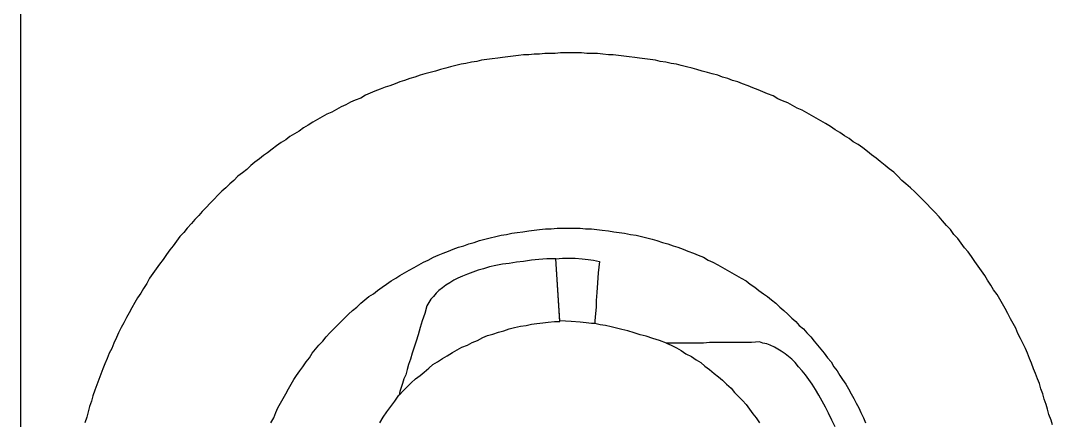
# Model space of a CAD drawing. Extents: x 11 to 591, y 39 to 419.
# Drawn here: x 11.22 to 49.44, y 362.42 to 377.22 of the extents above; entities that cross this region are included whole.
import ezdxf

# ---------------------------------------------------------------- set-up
doc = ezdxf.new("R2010")
doc.units = 0
doc.layers.get('0').update_dxf_attribs({"linetype": 'CONTINUOUS'})

msp = doc.modelspace()

# ---------------------------------------------------------------- linework, layer by layer
at = {"color": 5}
msp.add_line((11.215419, 418.930266), (11.215419, 38.955266), dxfattribs=at)
at = {"color": 3}
for p, q in [((28.290419, 375.755266), (28.115419, 375.705266)), ((28.490419, 375.780266), (28.290419, 375.755266)), ((28.690419, 375.805266), (28.490419, 375.780266)), ((28.890419, 375.830266), (28.690419, 375.805266)), ((29.065419, 375.855266), (28.890419, 375.830266)), ((29.265419, 375.880266), (29.065419, 375.855266)), ((29.465419, 375.905266), (29.265419, 375.880266)), ((29.665419, 375.930266), (29.465419, 375.905266)), ((29.840419, 375.955266), (29.665419, 375.930266)), ((30.040419, 375.955266), (29.840419, 375.955266)), ((30.240419, 375.980266), (30.040419, 375.955266)), ((30.440419, 375.980266), (30.240419, 375.980266)), ((30.640419, 376.005266), (30.440419, 375.980266)), ((30.840419, 376.005266), (30.640419, 376.005266)), ((31.015419, 376.005266), (30.840419, 376.005266)), ((31.215419, 376.030266), (31.015419, 376.005266)), ((31.415419, 376.030266), (31.215419, 376.030266)), ((31.615419, 376.030266), (31.415419, 376.030266)), ((31.815419, 376.030266), (31.615419, 376.030266)), ((31.990419, 376.030266), (31.815419, 376.030266)), ((32.190419, 376.005266), (31.990419, 376.030266)), ((32.390419, 376.005266), (32.190419, 376.005266)), ((32.590419, 376.005266), (32.390419, 376.005266)), ((32.790419, 375.980266), (32.590419, 376.005266)), ((32.990419, 375.955266), (32.790419, 375.980266)), ((33.165419, 375.955266), (32.990419, 375.955266)), ((33.365419, 375.930266), (33.165419, 375.955266)), ((33.565419, 375.905266), (33.365419, 375.930266)), ((33.765419, 375.880266), (33.565419, 375.905266)), ((33.965419, 375.855266), (33.765419, 375.880266)), ((34.140419, 375.830266), (33.965419, 375.855266)), ((34.340419, 375.805266), (34.140419, 375.830266)), ((34.540419, 375.780266), (34.340419, 375.805266)), ((34.740419, 375.755266), (34.540419, 375.780266)), ((34.915419, 375.705266), (34.740419, 375.755266)), ((26.765419, 375.405266), (26.590419, 375.355266)), ((26.965419, 375.455266), (26.765419, 375.405266)), ((27.140419, 375.505266), (26.965419, 375.455266)), ((27.340419, 375.555266), (27.140419, 375.505266)), ((27.540419, 375.605266), (27.340419, 375.555266)), ((27.715419, 375.630266), (27.540419, 375.605266)), ((27.915419, 375.680266), (27.715419, 375.630266)), ((28.115419, 375.705266), (27.915419, 375.680266)), ((35.115419, 375.680266), (34.915419, 375.705266)), ((35.315419, 375.630266), (35.115419, 375.680266)), ((35.515419, 375.605266), (35.315419, 375.630266)), ((35.690419, 375.555266), (35.515419, 375.605266)), ((35.890419, 375.505266), (35.690419, 375.555266)), ((36.090419, 375.455266), (35.890419, 375.505266)), ((36.265419, 375.405266), (36.090419, 375.455266)), ((36.465419, 375.355266), (36.265419, 375.405266)), ((25.440419, 375.005266), (25.265419, 374.955266)), ((25.640419, 375.080266), (25.440419, 375.005266)), ((25.815419, 375.130266), (25.640419, 375.080266)), ((26.015419, 375.205266), (25.815419, 375.130266)), ((26.190419, 375.255266), (26.015419, 375.205266)), ((26.390419, 375.305266), (26.190419, 375.255266)), ((26.590419, 375.355266), (26.390419, 375.305266)), ((36.665419, 375.305266), (36.465419, 375.355266)), ((36.840419, 375.255266), (36.665419, 375.305266)), ((37.040419, 375.205266), (36.840419, 375.255266)), ((37.215419, 375.130266), (37.040419, 375.205266)), ((37.415419, 375.080266), (37.215419, 375.130266)), ((37.590419, 375.005266), (37.415419, 375.080266)), ((37.790419, 374.955266), (37.590419, 375.005266)), ((24.340419, 374.605266), (24.165419, 374.530266)), ((24.540419, 374.680266), (24.340419, 374.605266)), ((24.715419, 374.755266), (24.540419, 374.680266)), ((24.890419, 374.805266), (24.715419, 374.755266)), ((25.090419, 374.880266), (24.890419, 374.805266)), ((25.265419, 374.955266), (25.090419, 374.880266)), ((37.965419, 374.880266), (37.790419, 374.955266)), ((38.165419, 374.805266), (37.965419, 374.880266)), ((38.340419, 374.730266), (38.165419, 374.805266)), ((38.540419, 374.655266), (38.340419, 374.730266)), ((38.715419, 374.580266), (38.540419, 374.655266)), ((23.615419, 374.280266), (23.440419, 374.205266)), ((23.815419, 374.355266), (23.615419, 374.280266)), ((23.990419, 374.455266), (23.815419, 374.355266)), ((24.165419, 374.530266), (23.990419, 374.455266)), ((38.890419, 374.505266), (38.715419, 374.580266)), ((39.090419, 374.430266), (38.890419, 374.505266)), ((39.265419, 374.330266), (39.090419, 374.430266)), ((39.440419, 374.255266), (39.265419, 374.330266)), ((39.640419, 374.180266), (39.440419, 374.255266)), ((22.915419, 373.930266), (22.740419, 373.830266)), ((23.090419, 374.030266), (22.915419, 373.930266)), ((23.265419, 374.105266), (23.090419, 374.030266)), ((23.440419, 374.205266), (23.265419, 374.105266)), ((39.815419, 374.080266), (39.640419, 374.180266)), ((39.990419, 373.980266), (39.815419, 374.080266)), ((40.165419, 373.905266), (39.990419, 373.980266)), ((40.340419, 373.805266), (40.165419, 373.905266)), ((22.215419, 373.555266), (22.040419, 373.455266)), ((22.390419, 373.655266), (22.215419, 373.555266)), ((22.565419, 373.755266), (22.390419, 373.655266)), ((22.740419, 373.830266), (22.565419, 373.755266)), ((40.515419, 373.705266), (40.340419, 373.805266)), ((40.690419, 373.605266), (40.515419, 373.705266)), ((40.865419, 373.505266), (40.690419, 373.605266)), ((41.040419, 373.405266), (40.865419, 373.505266)), ((21.540419, 373.130266), (21.365419, 373.030266)), ((21.690419, 373.255266), (21.540419, 373.130266)), ((21.865419, 373.355266), (21.690419, 373.255266)), ((22.040419, 373.455266), (21.865419, 373.355266)), ((41.215419, 373.305266), (41.040419, 373.405266)), ((41.390419, 373.180266), (41.215419, 373.305266)), ((41.565419, 373.080266), (41.390419, 373.180266)), ((41.740419, 372.955266), (41.565419, 373.080266)), ((20.865419, 372.705266), (20.690419, 372.580266)), ((21.040419, 372.805266), (20.865419, 372.705266)), ((21.190419, 372.930266), (21.040419, 372.805266)), ((21.365419, 373.030266), (21.190419, 372.930266)), ((41.915419, 372.855266), (41.740419, 372.955266)), ((42.065419, 372.730266), (41.915419, 372.855266)), ((42.240419, 372.630266), (42.065419, 372.730266)), ((20.365419, 372.330266), (20.215419, 372.230266)), ((20.540419, 372.455266), (20.365419, 372.330266)), ((20.690419, 372.580266), (20.540419, 372.455266)), ((42.415419, 372.505266), (42.240419, 372.630266)), ((42.590419, 372.380266), (42.415419, 372.505266)), ((42.740419, 372.255266), (42.590419, 372.380266)), ((19.890419, 371.980266), (19.740419, 371.855266)), ((20.065419, 372.105266), (19.890419, 371.980266)), ((20.215419, 372.230266), (20.065419, 372.105266)), ((42.915419, 372.130266), (42.740419, 372.255266)), ((43.065419, 372.005266), (42.915419, 372.130266)), ((43.240419, 371.855266), (43.065419, 372.005266)), ((19.440419, 371.580266), (19.265419, 371.455266)), ((19.590419, 371.705266), (19.440419, 371.580266)), ((19.740419, 371.855266), (19.590419, 371.705266)), ((43.390419, 371.730266), (43.240419, 371.855266)), ((43.565419, 371.605266), (43.390419, 371.730266)), ((43.715419, 371.455266), (43.565419, 371.605266)), ((18.965419, 371.180266), (18.815419, 371.030266)), ((19.115419, 371.305266), (18.965419, 371.180266)), ((19.265419, 371.455266), (19.115419, 371.305266)), ((43.865419, 371.305266), (43.715419, 371.455266)), ((44.015419, 371.180266), (43.865419, 371.305266)), ((44.190419, 371.030266), (44.015419, 371.180266)), ((18.665419, 370.905266), (18.515419, 370.755266)), ((18.815419, 371.030266), (18.665419, 370.905266)), ((44.340419, 370.880266), (44.190419, 371.030266)), ((44.490419, 370.730266), (44.340419, 370.880266)), ((18.240419, 370.455266), (18.090419, 370.305266)), ((18.390419, 370.605266), (18.240419, 370.455266)), ((18.515419, 370.755266), (18.390419, 370.605266)), ((44.640419, 370.580266), (44.490419, 370.730266)), ((44.790419, 370.430266), (44.640419, 370.580266)), ((44.940419, 370.280266), (44.790419, 370.430266)), ((17.940419, 370.155266), (17.815419, 370.005266)), ((18.090419, 370.305266), (17.940419, 370.155266)), ((45.090419, 370.130266), (44.940419, 370.280266)), ((45.240419, 369.955266), (45.090419, 370.130266)), ((17.540419, 369.705266), (17.390419, 369.530266)), ((17.665419, 369.855266), (17.540419, 369.705266)), ((17.815419, 370.005266), (17.665419, 369.855266)), ((45.365419, 369.805266), (45.240419, 369.955266)), ((45.515419, 369.630266), (45.365419, 369.805266)), ((17.265419, 369.380266), (17.115419, 369.230266)), ((17.390419, 369.530266), (17.265419, 369.380266)), ((45.665419, 369.480266), (45.515419, 369.630266)), ((45.790419, 369.305266), (45.665419, 369.480266)), ((45.940419, 369.155266), (45.790419, 369.305266)), ((16.865419, 368.880266), (16.740419, 368.730266)), ((16.990419, 369.055266), (16.865419, 368.880266)), ((17.115419, 369.230266), (16.990419, 369.055266)), ((46.065419, 368.980266), (45.940419, 369.155266)), ((46.190419, 368.805266), (46.065419, 368.980266)), ((16.615419, 368.555266), (16.490419, 368.380266)), ((16.740419, 368.730266), (16.615419, 368.555266)), ((46.315419, 368.655266), (46.190419, 368.805266)), ((46.440419, 368.480266), (46.315419, 368.655266)), ((16.365419, 368.205266), (16.240419, 368.030266)), ((16.490419, 368.380266), (16.365419, 368.205266)), ((46.565419, 368.305266), (46.440419, 368.480266)), ((46.690419, 368.130266), (46.565419, 368.305266)), ((46.815419, 367.955266), (46.690419, 368.130266)), ((16.115419, 367.855266), (15.990419, 367.680266)), ((16.240419, 368.030266), (16.115419, 367.855266)), ((46.940419, 367.780266), (46.815419, 367.955266)), ((47.040419, 367.605266), (46.940419, 367.780266)), ((15.890419, 367.480266), (15.765419, 367.305266)), ((15.990419, 367.680266), (15.890419, 367.480266)), ((47.165419, 367.430266), (47.040419, 367.605266)), ((47.265419, 367.255266), (47.165419, 367.430266)), ((15.665419, 367.130266), (15.540419, 366.955266)), ((15.765419, 367.305266), (15.665419, 367.130266)), ((47.390419, 367.080266), (47.265419, 367.255266)), ((47.490419, 366.905266), (47.390419, 367.080266)), ((15.340419, 366.580266), (15.240419, 366.405266)), ((15.440419, 366.780266), (15.340419, 366.580266)), ((15.540419, 366.955266), (15.440419, 366.780266)), ((47.590419, 366.730266), (47.490419, 366.905266)), ((47.690419, 366.555266), (47.590419, 366.730266)), ((15.140419, 366.230266), (15.040419, 366.030266)), ((15.240419, 366.405266), (15.140419, 366.230266)), ((47.790419, 366.380266), (47.690419, 366.555266)), ((47.890419, 366.180266), (47.790419, 366.380266)), ((14.940419, 365.855266), (14.840419, 365.655266)), ((15.040419, 366.030266), (14.940419, 365.855266)), ((47.990419, 366.005266), (47.890419, 366.180266)), ((48.090419, 365.830266), (47.990419, 366.005266)), ((48.165419, 365.630266), (48.090419, 365.830266)), ((14.765419, 365.480266), (14.665419, 365.280266)), ((14.840419, 365.655266), (14.765419, 365.480266)), ((48.265419, 365.455266), (48.165419, 365.630266)), ((48.340419, 365.280266), (48.265419, 365.455266)), ((14.590419, 365.080266), (14.490419, 364.905266)), ((14.665419, 365.280266), (14.590419, 365.080266)), ((48.440419, 365.080266), (48.340419, 365.280266)), ((48.515419, 364.905266), (48.440419, 365.080266)), ((14.415419, 364.705266), (14.340419, 364.505266)), ((14.490419, 364.905266), (14.415419, 364.705266)), ((48.590419, 364.705266), (48.515419, 364.905266)), ((48.665419, 364.530266), (48.590419, 364.705266)), ((14.265419, 364.330266), (14.190419, 364.130266)), ((14.340419, 364.505266), (14.265419, 364.330266)), ((48.740419, 364.330266), (48.665419, 364.530266)), ((48.815419, 364.155266), (48.740419, 364.330266)), ((14.115419, 363.930266), (14.040419, 363.730266)), ((14.190419, 364.130266), (14.115419, 363.930266)), ((48.890419, 363.955266), (48.815419, 364.155266)), ((48.965419, 363.780266), (48.890419, 363.955266)), ((13.965419, 363.530266), (13.890419, 363.330266)), ((14.040419, 363.730266), (13.965419, 363.530266)), ((49.015419, 363.580266), (48.965419, 363.780266)), ((49.090419, 363.405266), (49.015419, 363.580266)), ((13.890419, 363.330266), (13.840419, 363.130266)), ((49.140419, 363.205266), (49.090419, 363.405266)), ((49.215419, 363.005266), (49.140419, 363.205266)), ((13.765419, 362.930266), (13.715419, 362.730266)), ((13.840419, 363.130266), (13.765419, 362.930266)), ((49.265419, 362.830266), (49.215419, 363.005266)), ((49.315419, 362.630266), (49.265419, 362.830266)), ((13.665419, 362.530266), (13.590419, 362.330266)), ((13.715419, 362.730266), (13.665419, 362.530266)), ((49.390419, 362.430266), (49.315419, 362.630266)), ((49.440419, 362.255266), (49.390419, 362.430266))]:
    msp.add_line(p, q, dxfattribs=at)
at = {"color": 1}
for p, q in [((28.815419, 369.230266), (29.015419, 369.280266)), ((29.015419, 369.280266), (29.215419, 369.305266)), ((29.215419, 369.305266), (29.415419, 369.355266)), ((29.415419, 369.355266), (29.615419, 369.380266)), ((29.615419, 369.380266), (29.815419, 369.405266)), ((29.815419, 369.405266), (30.040419, 369.430266)), ((30.040419, 369.430266), (30.240419, 369.455266)), ((30.240419, 369.455266), (30.440419, 369.480266)), ((30.440419, 369.480266), (30.665419, 369.505266)), ((30.665419, 369.505266), (30.865419, 369.505266)), ((30.865419, 369.505266), (31.090419, 369.530266)), ((31.090419, 369.530266), (31.290419, 369.530266)), ((31.290419, 369.530266), (31.515419, 369.530266)), ((31.515419, 369.530266), (31.715419, 369.530266)), ((31.715419, 369.530266), (31.940419, 369.530266)), ((31.940419, 369.530266), (32.140419, 369.505266)), ((32.140419, 369.505266), (32.365419, 369.505266)), ((32.365419, 369.505266), (32.565419, 369.480266)), ((32.565419, 369.480266), (32.765419, 369.455266)), ((32.765419, 369.455266), (32.990419, 369.430266)), ((32.990419, 369.430266), (33.190419, 369.405266)), ((33.190419, 369.405266), (33.390419, 369.380266)), ((33.390419, 369.380266), (33.590419, 369.355266)), ((33.590419, 369.355266), (33.815419, 369.305266)), ((33.815419, 369.305266), (34.015419, 369.280266)), ((34.015419, 369.280266), (34.215419, 369.230266)), ((27.440419, 368.830266), (27.640419, 368.880266)), ((27.640419, 368.880266), (27.815419, 368.955266)), ((27.815419, 368.955266), (28.015419, 369.005266)), ((28.015419, 369.005266), (28.215419, 369.080266)), ((28.215419, 369.080266), (28.415419, 369.130266)), ((28.415419, 369.130266), (28.615419, 369.180266)), ((28.615419, 369.180266), (28.815419, 369.230266)), ((34.215419, 369.230266), (34.415419, 369.180266)), ((34.415419, 369.180266), (34.615419, 369.130266)), ((34.615419, 369.130266), (34.790419, 369.080266)), ((34.790419, 369.080266), (34.990419, 369.005266)), ((34.990419, 369.005266), (35.190419, 368.955266)), ((35.190419, 368.955266), (35.390419, 368.880266)), ((35.390419, 368.880266), (35.565419, 368.830266)), ((26.515419, 368.455266), (26.690419, 368.530266)), ((26.690419, 368.530266), (26.865419, 368.605266)), ((26.865419, 368.605266), (27.065419, 368.680266)), ((27.065419, 368.680266), (27.240419, 368.755266)), ((27.240419, 368.755266), (27.440419, 368.830266)), ((35.565419, 368.830266), (35.765419, 368.755266)), ((35.765419, 368.755266), (35.940419, 368.680266)), ((35.940419, 368.680266), (36.140419, 368.605266)), ((36.140419, 368.605266), (36.315419, 368.530266)), ((36.315419, 368.530266), (36.515419, 368.455266)), ((25.790419, 368.080266), (25.965419, 368.180266)), ((25.965419, 368.180266), (26.140419, 368.280266)), ((26.140419, 368.280266), (26.315419, 368.355266)), ((26.315419, 368.355266), (26.515419, 368.455266)), ((31.040419, 368.405266), (31.290419, 368.430266)), ((31.190419, 366.105266), (31.040419, 368.405266)), ((31.290419, 368.430266), (31.540419, 368.430266)), ((31.540419, 368.430266), (31.765419, 368.430266)), ((31.765419, 368.430266), (32.015419, 368.405266)), ((32.015419, 368.405266), (32.240419, 368.380266)), ((32.240419, 368.380266), (32.440419, 368.355266)), ((32.440419, 368.355266), (32.665419, 368.305266)), ((32.665419, 368.305266), (32.615419, 367.880266)), ((36.515419, 368.455266), (36.690419, 368.355266)), ((36.690419, 368.355266), (36.865419, 368.280266)), ((36.865419, 368.280266), (37.040419, 368.180266)), ((37.040419, 368.180266), (37.215419, 368.080266)), ((25.115419, 367.680266), (25.265419, 367.780266)), ((25.265419, 367.780266), (25.440419, 367.880266)), ((25.440419, 367.880266), (25.615419, 367.980266)), ((25.615419, 367.980266), (25.790419, 368.080266)), ((32.615419, 367.880266), (32.590419, 367.505266)), ((37.215419, 368.080266), (37.390419, 367.980266)), ((37.390419, 367.980266), (37.565419, 367.880266)), ((37.565419, 367.880266), (37.740419, 367.780266)), ((37.740419, 367.780266), (37.915419, 367.680266)), ((24.440419, 367.230266), (24.615419, 367.355266)), ((24.615419, 367.355266), (24.765419, 367.455266)), ((24.765419, 367.455266), (24.940419, 367.580266)), ((24.940419, 367.580266), (25.115419, 367.680266)), ((32.590419, 367.505266), (32.565419, 367.155266)), ((37.915419, 367.680266), (38.090419, 367.580266)), ((38.090419, 367.580266), (38.240419, 367.455266)), ((38.240419, 367.455266), (38.415419, 367.355266)), ((38.415419, 367.355266), (38.565419, 367.230266)), ((23.965419, 366.880266), (24.115419, 367.005266)), ((24.115419, 367.005266), (24.290419, 367.105266)), ((24.290419, 367.105266), (24.440419, 367.230266)), ((32.565419, 367.155266), (32.540419, 366.855266)), ((38.565419, 367.230266), (38.740419, 367.105266)), ((38.740419, 367.105266), (38.890419, 367.005266)), ((38.890419, 367.005266), (39.040419, 366.880266)), ((23.515419, 366.480266), (23.665419, 366.605266)), ((23.665419, 366.605266), (23.815419, 366.755266)), ((23.815419, 366.755266), (23.965419, 366.880266)), ((32.540419, 366.605266), (32.515419, 366.380266)), ((32.540419, 366.855266), (32.540419, 366.605266)), ((39.040419, 366.880266), (39.190419, 366.755266)), ((39.190419, 366.755266), (39.340419, 366.605266)), ((39.340419, 366.605266), (39.490419, 366.480266)), ((23.090419, 366.080266), (23.215419, 366.205266)), ((23.215419, 366.205266), (23.365419, 366.355266)), ((23.365419, 366.355266), (23.515419, 366.480266)), ((32.515419, 366.380266), (32.490419, 366.105266)), ((39.490419, 366.480266), (39.640419, 366.355266)), ((39.640419, 366.355266), (39.790419, 366.205266)), ((39.790419, 366.205266), (39.940419, 366.080266)), ((22.815419, 365.805266), (22.940419, 365.930266)), ((22.940419, 365.930266), (23.090419, 366.080266)), ((31.615419, 366.080266), (31.190419, 366.105266)), ((31.940419, 366.055266), (31.615419, 366.080266)), ((32.165419, 366.030266), (31.940419, 366.055266)), ((32.365419, 366.005266), (32.165419, 366.030266)), ((32.490419, 366.005266), (32.365419, 366.005266)), ((32.490419, 366.105266), (32.490419, 366.005266)), ((32.690419, 365.955266), (32.490419, 366.005266)), ((32.890419, 365.930266), (32.690419, 365.955266)), ((33.090419, 365.880266), (32.890419, 365.930266)), ((33.290419, 365.830266), (33.090419, 365.880266)), ((33.490419, 365.780266), (33.290419, 365.830266)), ((39.940419, 366.080266), (40.065419, 365.930266)), ((40.065419, 365.930266), (40.215419, 365.805266)), ((22.415419, 365.355266), (22.540419, 365.505266)), ((22.540419, 365.505266), (22.665419, 365.655266)), ((22.665419, 365.655266), (22.815419, 365.805266)), ((33.715419, 365.730266), (33.490419, 365.780266)), ((33.940419, 365.655266), (33.715419, 365.730266)), ((34.165419, 365.580266), (33.940419, 365.655266)), ((34.390419, 365.530266), (34.165419, 365.580266)), ((34.640419, 365.455266), (34.390419, 365.530266)), ((34.890419, 365.380266), (34.640419, 365.455266)), ((40.215419, 365.805266), (40.340419, 365.655266)), ((40.340419, 365.655266), (40.490419, 365.505266)), ((40.490419, 365.505266), (40.615419, 365.355266)), ((22.015419, 364.905266), (22.140419, 365.055266)), ((22.140419, 365.055266), (22.265419, 365.205266)), ((22.265419, 365.205266), (22.415419, 365.355266)), ((35.140419, 365.280266), (34.890419, 365.380266)), ((40.615419, 365.355266), (40.740419, 365.205266)), ((40.740419, 365.205266), (40.865419, 365.055266)), ((40.865419, 365.055266), (40.990419, 364.905266)), ((21.790419, 364.580266), (21.915419, 364.730266)), ((21.915419, 364.730266), (22.015419, 364.905266)), ((40.990419, 364.905266), (41.115419, 364.730266)), ((41.115419, 364.730266), (41.240419, 364.580266)), ((21.565419, 364.255266), (21.665419, 364.405266)), ((21.665419, 364.405266), (21.790419, 364.580266)), ((41.240419, 364.580266), (41.340419, 364.405266)), ((41.340419, 364.405266), (41.465419, 364.255266)), ((21.240419, 363.755266), (21.340419, 363.930266)), ((21.340419, 363.930266), (21.440419, 364.080266)), ((21.440419, 364.080266), (21.565419, 364.255266)), ((41.465419, 364.255266), (41.565419, 364.080266)), ((41.565419, 364.080266), (41.665419, 363.930266)), ((41.665419, 363.930266), (41.790419, 363.755266)), ((21.040419, 363.405266), (21.140419, 363.580266)), ((21.140419, 363.580266), (21.240419, 363.755266)), ((41.790419, 363.755266), (41.890419, 363.580266)), ((41.890419, 363.580266), (41.990419, 363.405266)), ((20.840419, 363.055266), (20.940419, 363.230266)), ((20.940419, 363.230266), (21.040419, 363.405266)), ((25.215419, 363.355266), (25.065419, 363.130266)), ((41.990419, 363.405266), (42.090419, 363.230266)), ((42.090419, 363.230266), (42.165419, 363.055266)), ((20.665419, 362.705266), (20.740419, 362.880266)), ((20.740419, 362.880266), (20.840419, 363.055266)), ((24.915419, 362.930266), (24.765419, 362.730266)), ((25.065419, 363.130266), (24.915419, 362.930266)), ((42.165419, 363.055266), (42.265419, 362.880266)), ((42.265419, 362.880266), (42.340419, 362.705266)), ((20.490419, 362.330266), (20.590419, 362.505266)), ((20.590419, 362.505266), (20.665419, 362.705266)), ((24.640419, 362.530266), (24.515419, 362.330266)), ((24.765419, 362.730266), (24.640419, 362.530266)), ((42.340419, 362.705266), (42.440419, 362.505266)), ((42.440419, 362.505266), (42.515419, 362.330266))]:
    msp.add_line(p, q, dxfattribs=at)
at = {"color": 7}
for p, q in [((28.815419, 368.155266), (28.590419, 368.105266)), ((29.065419, 368.205266), (28.815419, 368.155266)), ((29.315419, 368.230266), (29.065419, 368.205266)), ((29.590419, 368.280266), (29.315419, 368.230266)), ((29.840419, 368.305266), (29.590419, 368.280266)), ((30.140419, 368.355266), (29.840419, 368.305266)), ((30.415419, 368.380266), (30.140419, 368.355266)), ((30.715419, 368.405266), (30.415419, 368.380266)), ((31.040419, 368.405266), (30.715419, 368.405266)), ((31.190419, 366.080266), (31.040419, 368.405266)), ((27.590419, 367.755266), (27.415419, 367.680266)), ((27.765419, 367.830266), (27.590419, 367.755266)), ((27.965419, 367.905266), (27.765419, 367.830266)), ((28.165419, 367.980266), (27.965419, 367.905266)), ((28.365419, 368.030266), (28.165419, 367.980266)), ((28.590419, 368.105266), (28.365419, 368.030266)), ((26.965419, 367.430266), (26.840419, 367.330266)), ((27.115419, 367.505266), (26.965419, 367.430266)), ((27.265419, 367.605266), (27.115419, 367.505266)), ((27.415419, 367.680266), (27.265419, 367.605266)), ((26.515419, 367.005266), (26.415419, 366.905266)), ((26.615419, 367.130266), (26.515419, 367.005266)), ((26.715419, 367.230266), (26.615419, 367.130266)), ((26.840419, 367.330266), (26.715419, 367.230266)), ((26.265419, 366.655266), (26.190419, 366.380266)), ((26.340419, 366.780266), (26.265419, 366.655266)), ((26.415419, 366.905266), (26.340419, 366.780266)), ((26.190419, 366.380266), (26.090419, 366.105266)), ((26.015419, 365.855266), (25.940419, 365.580266)), ((26.090419, 366.105266), (26.015419, 365.855266)), ((29.315419, 365.805266), (29.515419, 365.855266)), ((29.515419, 365.855266), (29.740419, 365.905266)), ((29.740419, 365.905266), (29.940419, 365.930266)), ((29.940419, 365.930266), (30.140419, 365.980266)), ((30.140419, 365.980266), (30.340419, 366.005266)), ((30.340419, 366.005266), (30.565419, 366.030266)), ((30.565419, 366.030266), (30.765419, 366.055266)), ((30.765419, 366.055266), (30.990419, 366.080266)), ((30.990419, 366.080266), (31.190419, 366.080266)), ((25.940419, 365.580266), (25.865419, 365.355266)), ((28.140419, 365.380266), (28.340419, 365.480266)), ((28.340419, 365.480266), (28.515419, 365.555266)), ((28.515419, 365.555266), (28.715419, 365.605266)), ((28.715419, 365.605266), (28.915419, 365.680266)), ((28.915419, 365.680266), (29.115419, 365.730266)), ((29.115419, 365.730266), (29.315419, 365.805266)), ((25.790419, 365.130266), (25.715419, 364.905266)), ((25.865419, 365.355266), (25.790419, 365.130266)), ((27.390419, 365.030266), (27.565419, 365.130266)), ((27.565419, 365.130266), (27.765419, 365.205266)), ((27.765419, 365.205266), (27.940419, 365.305266)), ((27.940419, 365.305266), (28.140419, 365.380266)), ((35.265419, 365.280266), (35.140419, 365.280266)), ((35.140419, 365.280266), (35.315419, 365.205266)), ((35.415419, 365.280266), (35.265419, 365.280266)), ((35.315419, 365.205266), (35.515419, 365.105266)), ((35.565419, 365.280266), (35.415419, 365.280266)), ((35.515419, 365.105266), (35.690419, 365.005266)), ((35.740419, 365.280266), (35.565419, 365.280266)), ((35.915419, 365.280266), (35.740419, 365.280266)), ((36.115419, 365.280266), (35.915419, 365.280266)), ((36.315419, 365.280266), (36.115419, 365.280266)), ((36.515419, 365.280266), (36.315419, 365.280266)), ((36.740419, 365.305266), (36.515419, 365.280266)), ((36.990419, 365.305266), (36.740419, 365.305266)), ((37.215419, 365.305266), (36.990419, 365.305266)), ((37.465419, 365.305266), (37.215419, 365.305266)), ((37.740419, 365.305266), (37.465419, 365.305266)), ((38.015419, 365.305266), (37.740419, 365.305266)), ((38.290419, 365.305266), (38.015419, 365.305266)), ((38.590419, 365.330266), (38.290419, 365.305266)), ((38.715419, 365.280266), (38.590419, 365.330266)), ((38.865419, 365.255266), (38.715419, 365.280266)), ((38.990419, 365.205266), (38.865419, 365.255266)), ((39.140419, 365.130266), (38.990419, 365.205266)), ((39.265419, 365.055266), (39.140419, 365.130266)), ((39.390419, 364.980266), (39.265419, 365.055266)), ((25.665419, 364.680266), (25.590419, 364.480266)), ((25.715419, 364.905266), (25.665419, 364.680266)), ((26.665419, 364.580266), (26.840419, 364.705266)), ((26.840419, 364.705266), (27.015419, 364.805266)), ((27.015419, 364.805266), (27.215419, 364.930266)), ((27.215419, 364.930266), (27.390419, 365.030266)), ((35.690419, 365.005266), (35.865419, 364.880266)), ((35.865419, 364.880266), (36.065419, 364.780266)), ((36.065419, 364.780266), (36.240419, 364.655266)), ((39.540419, 364.880266), (39.390419, 364.980266)), ((39.665419, 364.780266), (39.540419, 364.880266)), ((39.790419, 364.680266), (39.665419, 364.780266)), ((39.915419, 364.555266), (39.790419, 364.680266)), ((25.540419, 364.305266), (25.490419, 364.105266)), ((25.590419, 364.480266), (25.540419, 364.305266)), ((26.165419, 364.205266), (26.340419, 364.355266)), ((26.340419, 364.355266), (26.490419, 364.480266)), ((26.490419, 364.480266), (26.665419, 364.580266)), ((36.240419, 364.655266), (36.415419, 364.555266)), ((36.415419, 364.555266), (36.565419, 364.430266)), ((36.565419, 364.430266), (36.740419, 364.305266)), ((36.740419, 364.305266), (36.915419, 364.155266)), ((40.040419, 364.405266), (39.915419, 364.555266)), ((40.165419, 364.255266), (40.040419, 364.405266)), ((25.415419, 363.955266), (25.365419, 363.780266)), ((25.490419, 364.105266), (25.415419, 363.955266)), ((25.690419, 363.805266), (25.840419, 363.955266)), ((25.840419, 363.955266), (26.015419, 364.080266)), ((26.015419, 364.080266), (26.165419, 364.205266)), ((36.915419, 364.155266), (37.065419, 364.030266)), ((37.065419, 364.030266), (37.215419, 363.905266)), ((37.215419, 363.905266), (37.365419, 363.755266)), ((40.290419, 364.105266), (40.165419, 364.255266)), ((40.415419, 363.930266), (40.290419, 364.105266)), ((40.540419, 363.755266), (40.415419, 363.930266)), ((25.315419, 363.630266), (25.265419, 363.480266)), ((25.365419, 363.780266), (25.315419, 363.630266)), ((25.390419, 363.505266), (25.540419, 363.655266)), ((25.540419, 363.655266), (25.690419, 363.805266)), ((37.365419, 363.755266), (37.540419, 363.605266)), ((37.540419, 363.605266), (37.665419, 363.455266)), ((40.665419, 363.555266), (40.540419, 363.755266)), ((40.790419, 363.355266), (40.665419, 363.555266)), ((25.240419, 363.355266), (25.390419, 363.505266)), ((25.265419, 363.480266), (25.240419, 363.355266)), ((37.665419, 363.455266), (37.815419, 363.305266)), ((37.815419, 363.305266), (37.965419, 363.155266)), ((37.965419, 363.155266), (38.090419, 363.005266)), ((40.915419, 363.130266), (40.790419, 363.355266)), ((38.090419, 363.005266), (38.215419, 362.830266)), ((38.215419, 362.830266), (38.340419, 362.655266)), ((41.040419, 362.905266), (40.915419, 363.130266)), ((41.140419, 362.680266), (41.040419, 362.905266)), ((38.340419, 362.655266), (38.465419, 362.505266)), ((38.465419, 362.505266), (38.590419, 362.330266)), ((41.265419, 362.430266), (41.140419, 362.680266)), ((41.390419, 362.180266), (41.265419, 362.430266))]:
    msp.add_line(p, q, dxfattribs=at)

doc.saveas('drawing.dxf')
